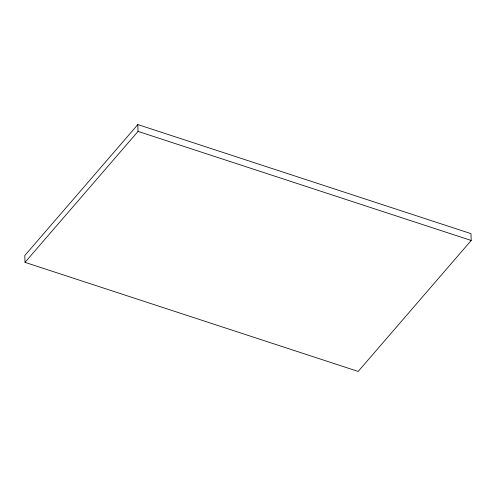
<?xml version="1.0" encoding="UTF-8"?>
<svg xmlns="http://www.w3.org/2000/svg" width="496" height="496" viewBox="0 0 496 496"><rect width="100%" height="100%" fill="white"/><g stroke="black" fill="none" stroke-linecap="round" stroke-linejoin="round"><path stroke-width="0.74" d="M137.832 124.564L24.8 255.533L25.017 262.365L358.168 371.436L471.2 240.467L470.983 233.635L137.832 124.564L138.049 131.39L25.017 262.365M138.049 131.39L471.2 240.467"/></g></svg>
